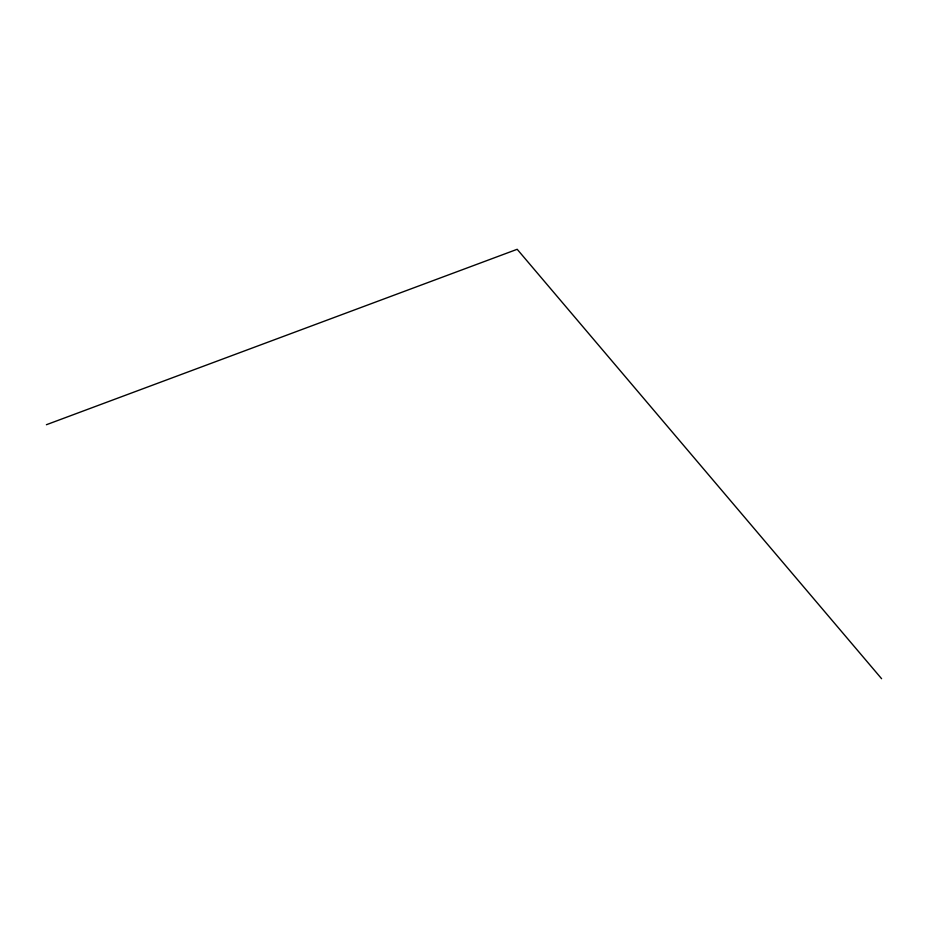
<?xml version="1.0" encoding="UTF-8"?>
<svg xmlns="http://www.w3.org/2000/svg" width="928" height="928" viewBox="0 0 928 928"><rect width="100%" height="100%" fill="white"/><g stroke="black" fill="none" stroke-linecap="round" stroke-linejoin="round"><path stroke-width="1.39" d="M46.4 424.722L517.186 249.296L881.6 678.704"/></g></svg>
